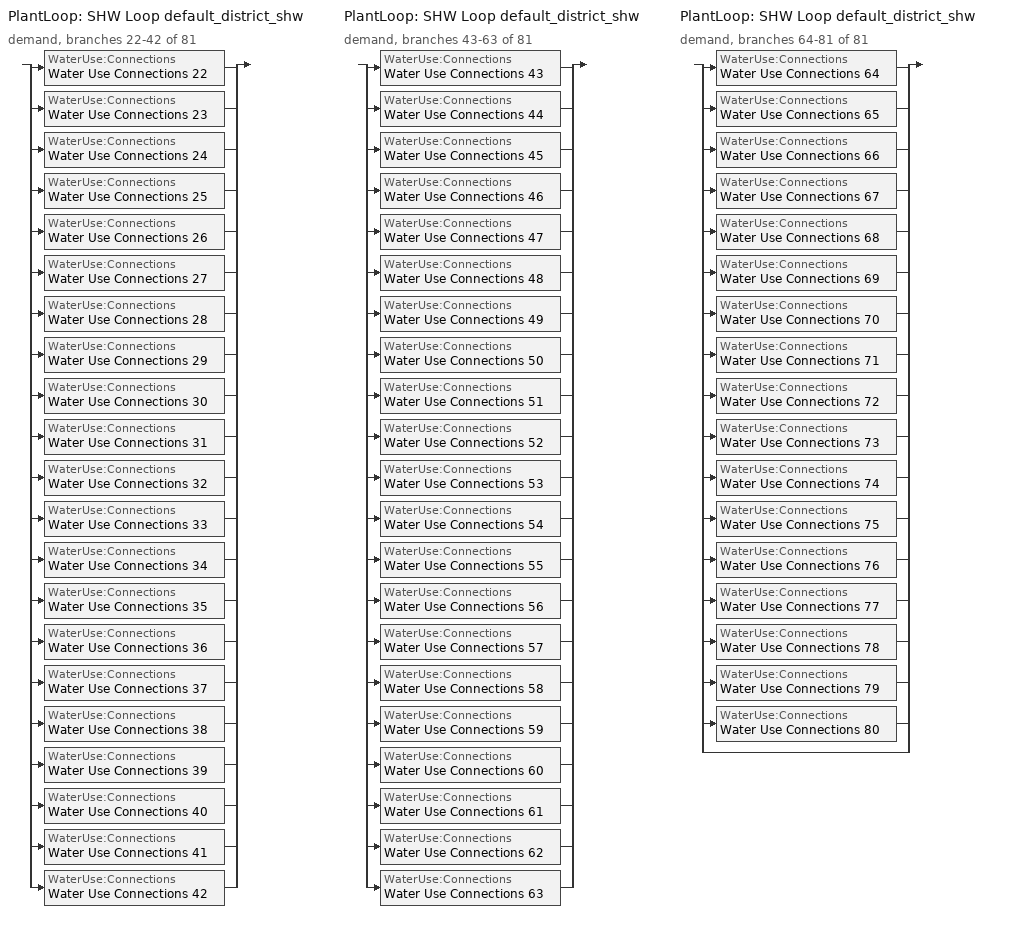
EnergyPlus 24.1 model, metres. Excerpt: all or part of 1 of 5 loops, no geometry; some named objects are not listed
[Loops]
PlantLoop 'SHW Loop default_district_shw'
 demand, branches 22-42 of 81: split
  | WaterUse:Connections 'Water Use Connections 22'
  | WaterUse:Connections 'Water Use Connections 23'
  | WaterUse:Connections 'Water Use Connections 24'
  | WaterUse:Connections 'Water Use Connections 25'
  | WaterUse:Connections 'Water Use Connections 26'
  | WaterUse:Connections 'Water Use Connections 27'
  | WaterUse:Connections 'Water Use Connections 28'
  | WaterUse:Connections 'Water Use Connections 29'
  | WaterUse:Connections 'Water Use Connections 30'
  | WaterUse:Connections 'Water Use Connections 31'
  | WaterUse:Connections 'Water Use Connections 32'
  | WaterUse:Connections 'Water Use Connections 33'
  | WaterUse:Connections 'Water Use Connections 34'
  | WaterUse:Connections 'Water Use Connections 35'
  | WaterUse:Connections 'Water Use Connections 36'
  | WaterUse:Connections 'Water Use Connections 37'
  | WaterUse:Connections 'Water Use Connections 38'
  | WaterUse:Connections 'Water Use Connections 39'
  | WaterUse:Connections 'Water Use Connections 40'
  | WaterUse:Connections 'Water Use Connections 41'
  | WaterUse:Connections 'Water Use Connections 42'
PlantLoop 'SHW Loop default_district_shw'
 demand, branches 43-63 of 81: split
  | WaterUse:Connections 'Water Use Connections 43'
  | WaterUse:Connections 'Water Use Connections 44'
  | WaterUse:Connections 'Water Use Connections 45'
  | WaterUse:Connections 'Water Use Connections 46'
  | WaterUse:Connections 'Water Use Connections 47'
  | WaterUse:Connections 'Water Use Connections 48'
  | WaterUse:Connections 'Water Use Connections 49'
  | WaterUse:Connections 'Water Use Connections 50'
  | WaterUse:Connections 'Water Use Connections 51'
  | WaterUse:Connections 'Water Use Connections 52'
  | WaterUse:Connections 'Water Use Connections 53'
  | WaterUse:Connections 'Water Use Connections 54'
  | WaterUse:Connections 'Water Use Connections 55'
  | WaterUse:Connections 'Water Use Connections 56'
  | WaterUse:Connections 'Water Use Connections 57'
  | WaterUse:Connections 'Water Use Connections 58'
  | WaterUse:Connections 'Water Use Connections 59'
  | WaterUse:Connections 'Water Use Connections 60'
  | WaterUse:Connections 'Water Use Connections 61'
  | WaterUse:Connections 'Water Use Connections 62'
  | WaterUse:Connections 'Water Use Connections 63'
PlantLoop 'SHW Loop default_district_shw'
 demand, branches 64-81 of 81: split
  | WaterUse:Connections 'Water Use Connections 64'
  | WaterUse:Connections 'Water Use Connections 65'
  | WaterUse:Connections 'Water Use Connections 66'
  | WaterUse:Connections 'Water Use Connections 67'
  | WaterUse:Connections 'Water Use Connections 68'
  | WaterUse:Connections 'Water Use Connections 69'
  | WaterUse:Connections 'Water Use Connections 70'
  | WaterUse:Connections 'Water Use Connections 71'
  | WaterUse:Connections 'Water Use Connections 72'
  | WaterUse:Connections 'Water Use Connections 73'
  | WaterUse:Connections 'Water Use Connections 74'
  | WaterUse:Connections 'Water Use Connections 75'
  | WaterUse:Connections 'Water Use Connections 76'
  | WaterUse:Connections 'Water Use Connections 77'
  | WaterUse:Connections 'Water Use Connections 78'
  | WaterUse:Connections 'Water Use Connections 79'
  | WaterUse:Connections 'Water Use Connections 80'
  | bypass
[WaterUse:Connections] Hot Water Supply Temperature Schedule=60.0C Hot Water; Drain Water Heat Exchanger Type=None; Drain Water Heat Exchanger Destination=Plant
Name | Water Use Equipment Name 1
Water Use Connections 22; Water Use Connections 23; Water Use Connections 24; Water Use Connections 25; Water Use Connections 26; Water Use Connections 27; Water Use Connections 29; Water Use Connections 30; Water Use Connections 31; Water Use Connections 35; Water Use Connections 36; Water Use Connections 37; Water Use Connections 38; Water Use Connections 39; Water Use Connections 40; Water Use Connections 41; Water Use Connections 42; Water Use Connections 43; Water Use Connections 45; Water Use Connections 46; Water Use Connections 47; Water Use Connections 51; Water Use Connections 52; Water Use Connections 53; Water Use Connections 54; Water Use Connections 55; Water Use Connections 56; Water Use Connections 57; Water Use Connections 58; Water Use Connections 59; Water Use Connections 61; Water Use Connections 62; Water Use Connections 63; Water Use Connections 66; Water Use Connections 67; Water Use Connections 68; Water Use Connections 69; Water Use Connections 70; Water Use Connections 71; Water Use Connections 72; Water Use Connections 73; Water Use Connections 74; Water Use Connections 75; Water Use Connections 77; Water Use Connections 78; Water Use Connections 79
Water Use Connections 28 | MediumOffice Building_Service Hot Water..Room_674_8ead6caa
Water Use Connections 32 | MediumOffice Building_Service Hot Water..Room_678_950f4409
Water Use Connections 33 | MediumOffice Building_Service Hot Water..Room_679_82d674c6
Water Use Connections 34 | MediumOffice Building_Service Hot Water..Room_680_104f596b
Water Use Connections 44 | MediumOffice Building_Service Hot Water..Room_690_403eef88
Water Use Connections 48 | MediumOffice Building_Service Hot Water..Room_694_428425f6
Water Use Connections 49 | MediumOffice Building_Service Hot Water..Room_695_fed2c408
Water Use Connections 50 | MediumOffice Building_Service Hot Water..Room_696_076b939e
Water Use Connections 60 | MediumOffice Building_Service Hot Water..Room_706_296f2b95
Water Use Connections 64 | MediumOffice Building_Service Hot Water..Room_710_e2dbc7ce
Water Use Connections 65 | MediumOffice Building_Service Hot Water..Room_711_ded72a7d
Water Use Connections 76 | MediumOffice Building_Service Hot Water..Room_722_30e37786
Water Use Connections 80 | MediumOffice Building_Service Hot Water..Room_726_d5235ba2
[WaterUse:Equipment] Flow Rate Fraction Schedule=MediumOffice Building_Service Hot Water Schedule; Target Temperature Schedule=60.0C Hot Water; Sensible Fraction Schedule=0.2 Hot Water Sensible Fraction; Latent Fraction Schedule=0.05 Hot Water Latent Fraction
Name | Peak Flow Rate {m3/s} | Zone
MediumOffice Building_Service Hot Water..Room_674_8ead6caa | 4.23954e-06 | Room_674_8ead6caa
MediumOffice Building_Service Hot Water..Room_678_950f4409 | 4.23954e-06 | Room_678_950f4409
MediumOffice Building_Service Hot Water..Room_679_82d674c6 | 1.84137e-06 | Room_679_82d674c6
MediumOffice Building_Service Hot Water..Room_680_104f596b | 1.84137e-06 | Room_680_104f596b
MediumOffice Building_Service Hot Water..Room_690_403eef88 | 1.84137e-06 | Room_690_403eef88
MediumOffice Building_Service Hot Water..Room_694_428425f6 | 1.84137e-06 | Room_694_428425f6
MediumOffice Building_Service Hot Water..Room_695_fed2c408 | 4.23955e-06 | Room_695_fed2c408
MediumOffice Building_Service Hot Water..Room_696_076b939e | 4.23955e-06 | Room_696_076b939e
MediumOffice Building_Service Hot Water..Room_706_296f2b95 | 4.23955e-06 | Room_706_296f2b95
MediumOffice Building_Service Hot Water..Room_710_e2dbc7ce | 4.23955e-06 | Room_710_e2dbc7ce
MediumOffice Building_Service Hot Water..Room_711_ded72a7d | 1.10416e-05 | Room_711_ded72a7d
MediumOffice Building_Service Hot Water..Room_722_30e37786 | 1.10416e-05 | Room_722_30e37786
MediumOffice Building_Service Hot Water..Room_726_d5235ba2 | 1.10416e-05 | Room_726_d5235ba2
[Schedule:Day:Interval]
MediumOffice Building_Service Hot Water Schedule_Hol 1; MediumOffice Building_Service Hot Water Schedule_Sunday: No, 06:00, 0, 11:00, 0.04, 13:00, 0.06, 14:00, 0.09, 15:00, 0.06, 18:00, 0.04, 24:00, 0
MediumOffice Building_Service Hot Water Schedule_SmrDsn 1; Schedule Day 5: No, 06:00, 0, 07:00, 0.07, 08:00, 0.19, 09:00, 0.35, 10:00, 0.38, 11:00, 0.39, 12:00, 0.47, 13:00, 0.57, 14:00, 0.54, 15:00, 0.34, 16:00, 0.33, 17:00, 0.44, 18:00, 0.26, 19:00, 0.21, 20:00, 0.15, 21:00, 0.17, 22:00, 0.08, 24:00, 0.05
MediumOffice Building_Service Hot Water Schedule_WntrDsn 1; Schedule Day 6: No, 06:00, 0, 07:00, 0.07, 08:00, 0.11, 09:00, 0.15, 10:00, 0.21, 11:00, 0.19, 12:00, 0.23, 13:00, 0.2, 14:00, 0.19, 15:00, 0.15, 16:00, 0.13, 17:00, 0.14, 19:00, 0.07, 24:00, 0
Schedule Day 15: No, 24:00, 60
Schedule Day 16: No, 24:00, 0.2
Schedule Day 17: No, 24:00, 0.05
[Schedule:Week:Daily]
0.05 Hot Water Latent Fraction Week Rule - Jan1-Dec31: Schedule Day 17, Schedule Day 17, Schedule Day 17, Schedule Day 17, Schedule Day 17, Schedule Day 17, Schedule Day 17, Schedule Day 17, Schedule Day 17, Schedule Day 17, Schedule Day 17, Schedule Day 17
0.2 Hot Water Sensible Fraction Week Rule - Jan1-Dec31: Schedule Day 16, Schedule Day 16, Schedule Day 16, Schedule Day 16, Schedule Day 16, Schedule Day 16, Schedule Day 16, Schedule Day 16, Schedule Day 16, Schedule Day 16, Schedule Day 16, Schedule Day 16
60.0C Hot Water Week Rule - Jan1-Dec31: Schedule Day 15, Schedule Day 15, Schedule Day 15, Schedule Day 15, Schedule Day 15, Schedule Day 15, Schedule Day 15, Schedule Day 15, Schedule Day 15, Schedule Day 15, Schedule Day 15, Schedule Day 15
MediumOffice Building_Service Hot Water Schedule Week Rule - Jan1-Dec31: MediumOffice Building_Service Hot Water Schedule_Sunday, Schedule Day 5, Schedule Day 5, Schedule Day 5, Schedule Day 5, Schedule Day 5, Schedule Day 6, MediumOffice Building_Service Hot Water Schedule_Hol 1, MediumOffice Building_Service Hot Water Schedule_SmrDsn 1, MediumOffice Building_Service Hot Water Schedule_WntrDsn 1, MediumOffice Building_Service Hot Water Schedule_Sunday, MediumOffice Building_Service Hot Water Schedule_Sunday
[Schedule:Year]
0.05 Hot Water Latent Fraction: 0.05 Hot Water Latent Fraction Week Rule - Jan1-Dec31, 1, 1, 12, 31
0.2 Hot Water Sensible Fraction: 0.2 Hot Water Sensible Fraction Week Rule - Jan1-Dec31, 1, 1, 12, 31
60.0C Hot Water: 60.0C Hot Water Week Rule - Jan1-Dec31, 1, 1, 12, 31
MediumOffice Building_Service Hot Water Schedule: MediumOffice Building_Service Hot Water Schedule Week Rule - Jan1-Dec31, 1, 1, 12, 31
